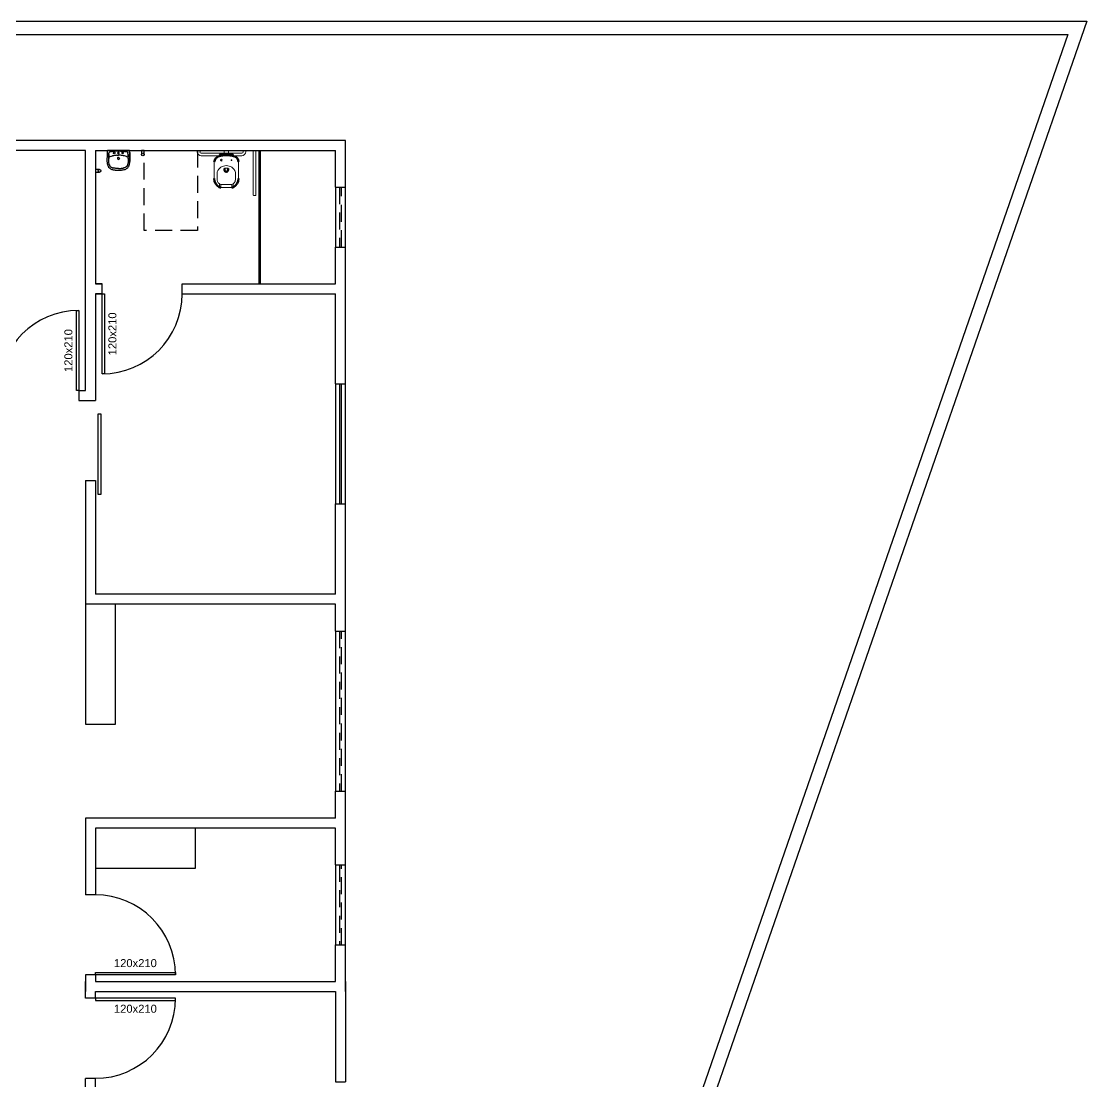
# Model space of a CAD drawing. Header units: centimetres. Extents: x 45464 to 685908, y 11779 to 14769.
# Drawn here: x 684311 to 685908, y 13179 to 14769 of the extents above; entities that cross this region are included whole.
import ezdxf
from ezdxf.enums import TextEntityAlignment as Align

# ---------------------------------------------------------------- set-up
doc = ezdxf.new("R2010")
doc.units = ezdxf.units.CM
doc.header["$LTSCALE"] = 4
doc.linetypes.add('DASHED2', pattern=[9.525, 6.35, -3.175])
for name, color, linetype in [('0.1', 1, 'Continuous'), ('0.2', 2, 'Continuous'), ('0.4', 4, 'Continuous'), ('0.6', 6, 'Continuous'), ('02-CONT', 2, 'Continuous'), ('08', 8, 'Continuous'), ('PDF1_PH - Metal', 253, 'Continuous'), ('PROJEÇÕES', 1, 'DASHED2')]:
    doc.layers.add(name, color=color, linetype=linetype)
doc.styles.add('2mm 1-50', font='arial.ttf', dxfattribs={"height": 0.1})

# ---------------------------------------------------------------- blocks, each defined once
blk = doc.blocks.new('1_00e-flat-28-flat-1')
at = {"color": 1}
blk.add_arc((34.1, -62.7), 120, 90, 180, dxfattribs=at)
at = {"layer": '02-CONT'}
blk.add_lwpolyline([(34.1, -62.7), (30.5, -62.7), (30.5, 57.3), (34.1, 57.3)], close=True, dxfattribs=at)
blk = doc.blocks.new('1_00e-flat-27-flat-1')
at = {"color": 1}
blk.add_arc((-62.7, -34.1), 120, 0, 90, dxfattribs=at)
at = {"layer": '02-CONT'}
blk.add_lwpolyline([(-62.7, -34.1), (-62.7, -30.5), (57.3, -30.5), (57.3, -34.1)], close=True, dxfattribs=at)
blk = doc.blocks.new('1_00e-flat-26-flat-1')
at = {"color": 1}
blk.add_arc((-62.7, 34.1), 120, 270, 0, dxfattribs=at)
at = {"layer": '02-CONT'}
blk.add_lwpolyline([(-62.7, 34.1), (-62.7, 30.5), (57.3, 30.5), (57.3, 34.1)], close=True, dxfattribs=at)
blk = doc.blocks.new('Barra 3-flat-8-flat-1')
at = {"layer": 'PDF1_PH - Metal', "lineweight": 9}
for points in [[(-19064.8, 25386.6), (-19071.5, 25386.6), (-19071.5, 25385.8), (-19064.8, 25385.8)], [(-18995.8, 25386.6), (-19002.6, 25386.6), (-19002.6, 25385.8), (-18995.8, 25385.8)]]:
    blk.add_lwpolyline(points, close=True, dxfattribs=at)
for points in [[(-19070.3, 25384.5), (-19070.3, 25385.8)], [(-19066, 25384.5), (-19066, 25385.8)], [(-19001.3, 25384.5), (-19001.3, 25385.8)], [(-18997.1, 25384.5), (-18997.1, 25385.8)], [(-19003.4, 25382.4), (-19064.4, 25382.4)], [(-19003.4, 25378.6), (-19064.4, 25378.6)]]:
    blk.add_lwpolyline(points, dxfattribs=at)
for centre, radius, start, end in [((-19064.1, 25384.7), 6.14, 182.0523, 269.9639), ((-19063.8, 25384.6), 2.26, 181.8185, 255.4984), ((-19004, 25385.6), 6.99, 272.8701, 351.3064), ((-19003.6, 25384.7), 2.27, 273.7764, 356.2265)]:
    blk.add_arc(centre, radius, start, end, dxfattribs=at)
blk = doc.blocks.new('bacia sanit-flat-6-flat-1')
at = {"layer": 'PDF1_PH - Metal', "lineweight": 9}
for points in [[(24425.3, -16643.3), (24425.6, -16643.3), (24439.1, -16643.3), (24439.9, -16643.3)], [(24426.8, -16644.5), (24426.8, -16644.5), (24426.8, -16645), (24426.8, -16645.4), (24426.8, -16645.8), (24432.3, -16645.8), (24437.8, -16645.8), (24437.8, -16645.4), (24437.8, -16645), (24437.8, -16644.5)], [(24437.4, -16644.1), (24437, -16644.1), (24436.6, -16644.1), (24428.1, -16644.1), (24427.7, -16644.1), (24427.2, -16644.1)], [(24428.9, -16643.3), (24428.9, -16638.2)], [(24435.7, -16643.3), (24435.7, -16638.2)], [(24414.1, -16680.1), (24414.1, -16655.1)], [(24450.5, -16655.1), (24450.5, -16680.1)], [(24418.8, -16682.6), (24418.8, -16682.2), (24418.8, -16681.8), (24418.8, -16681.3), (24418.8, -16680.5), (24418.8, -16672), (24418.8, -16671.6), (24418.8, -16671.2), (24418.8, -16670.8), (24418.8, -16670.3)], [(24429.8, -16665.7), (24429.8, -16665.3), (24429.8, -16664.8), (24430.2, -16664.8), (24430.6, -16664.8), (24431.1, -16664.8), (24431.5, -16664.8), (24431.9, -16664.8), (24432.3, -16664.8), (24432.7, -16664.8), (24433.2, -16664.8), (24433.6, -16664.8), (24434, -16664.8), (24434.4, -16664.8), (24434.9, -16664.8), (24434.9, -16665.3), (24434.9, -16665.3)], [(24445.9, -16670.3), (24445.9, -16670.8), (24445.9, -16671.2), (24445.9, -16671.6), (24445.9, -16672), (24445.9, -16680.5), (24445.9, -16680.9), (24445.9, -16681.3), (24445.9, -16681.8), (24445.9, -16682.2), (24445.9, -16682.6)], [(24422.2, -16693.7), (24422.2, -16688.6)], [(24424.3, -16689.4), (24424.3, -16693.6), (24424.3, -16694)], [(24429.4, -16689.4), (24428.9, -16689.4), (24428.5, -16689.4), (24428.1, -16689.4), (24427.7, -16689.4), (24427.2, -16689.4), (24426.8, -16689.4), (24426.4, -16689.4), (24426, -16689.4), (24425.6, -16689.4), (24425.1, -16689.4), (24424.7, -16689.4), (24424.3, -16689.4)], [(24424.3, -16689.4), (24424.3, -16693.6), (24424.3, -16694)], [(24435.7, -16689.4), (24435.3, -16689.4), (24434.9, -16689.4), (24434.4, -16689.4), (24434, -16689.4), (24433.6, -16689.4), (24433.2, -16689.4), (24432.7, -16689.4), (24432.3, -16689.4), (24431.9, -16689.4), (24431.5, -16689.4), (24431.1, -16689.4), (24430.6, -16689.4), (24430.2, -16689.4), (24429.4, -16689.4)], [(24440.4, -16689.4), (24439.9, -16689.4), (24439.5, -16689.4), (24439.1, -16689.4), (24438.7, -16689.4), (24438.2, -16689.4), (24437.8, -16689.4), (24437.4, -16689.4), (24437, -16689.4), (24436.6, -16689.4), (24436.1, -16689.4), (24435.7, -16689.4)], [(24440.4, -16689.4), (24440.4, -16693.6), (24440.4, -16694)], [(24442.5, -16693.7), (24442.5, -16688.6)], [(24440.4, -16694), (24439.9, -16694), (24439.5, -16694), (24439.1, -16694), (24438.7, -16694), (24438.2, -16694), (24437.8, -16694), (24437.4, -16694), (24437, -16694), (24436.6, -16694), (24436.1, -16694), (24435.7, -16694), (24435.3, -16694), (24434.9, -16694), (24434.4, -16694), (24434, -16694), (24433.6, -16694), (24433.2, -16694), (24432.7, -16694), (24432.3, -16694), (24431.9, -16694), (24431.5, -16694), (24431.1, -16694), (24430.6, -16694), (24430.2, -16694), (24429.8, -16694), (24429.4, -16694), (24428.9, -16694), (24428.5, -16694), (24428.1, -16694), (24427.7, -16694), (24427.2, -16694), (24426.8, -16694), (24426.4, -16694), (24426, -16694), (24425.6, -16694), (24425.1, -16694), (24424.7, -16694), (24424.3, -16694)]]:
    blk.add_lwpolyline(points, dxfattribs=at)
at = {"layer": 'PDF1_PH - Metal', "lineweight": 211}
blk.add_lwpolyline([(24432.3, -16670.3), (24432.3, -16670.3), (24432.3, -16670.3)], dxfattribs=at)
for points in [[(24424.3, -16694, -0.086524), (24421.5, -16693.5, -0.264906), (24414.1, -16680.1)], [(24440.4, -16694, 0.086524), (24443.1, -16693.5, 0.264906), (24450.5, -16680.1)]]:
    blk.add_lwpolyline(points, format="xyb", dxfattribs=at)
blk.add_circle((24424.9, -16652.8), 0.635, dxfattribs=at)
at = {"layer": 'PDF1_PH - Metal', "lineweight": 9}
blk.add_circle((24440.2, -16652.8), 0.635, dxfattribs=at)
at = {"layer": 'PDF1_PH - Metal', "lineweight": 211}
for centre, radius, start, end in [((24425.4, -16646.3), 3.02, 87.2926, 184.2593), ((24439.1, -16646.3), 3.16, 358.1661, 74.6032), ((24424.4, -16656.6), 10.3, 114.627, 171.8049), ((24429, -16673.4), 27.6, 94.427, 108.8013), ((24436.5, -16672), 26.2, 71.0139, 87.0973), ((24441.7, -16655.4), 8.83, 0.3217, 67.8056), ((23393.8, -16666.6), 1036, 359.9217, 0.0783), ((24432.3, -16667.8), 2.55, 185.8679, 354.1321), ((25678.1, -16666.6), 1243.2, 179.9347, 180.0653)]:
    blk.add_arc(centre, radius, start, end, dxfattribs=at)
at = {"layer": 'PDF1_PH - Metal', "lineweight": 9}
for centre, radius, start, end in [((24427.2, -16644.5), 0.423, 90, 180), ((24437.4, -16644.5), 0.423, 360, 90), ((24432.3, -16675.5), 14.5, 20.9822, 159.0178), ((24425.6, -16682.7), 6.82, 179.3561, 258.828), ((24439, -16682.7), 6.82, 281.172, 0.6439)]:
    blk.add_arc(centre, radius, start, end, dxfattribs=at)
blk = doc.blocks.new('L.51_P-flat-6-flat-1')
at = {"layer": '08'}
for p, q in [((-16, 0), (-15.9, 0)), ((15.9, 0), (-15.9, 0)), ((16, 0), (15.9, 0)), ((-16.8, -2.3), (-16.8, -2.3)), ((-16.6, -0.6), (-16.6, -0.6)), ((-16.6, -0.6), (-16.6, -0.7)), ((-14.6, -11), (-14.6, -10.2)), ((-14.6, -11.9), (-14.6, -12.2)), ((-14.4, -6.1), (-14.3, -4.1)), ((-14.4, -6.1), (-14.3, -4.1)), ((-14.4, -6.1), (-14.4, -6.1)), ((-12.1, -8.9), (-9, -8.2)), ((-10.3, -1.8), (-10.3, -1.8)), ((0, -0.8), (0, -0.8)), ((12.1, -8.9), (9, -8.2)), ((10.3, -1.8), (10.3, -1.8)), ((14.4, -6.1), (14.3, -4.1)), ((14.4, -6.1), (14.3, -4.1)), ((14.4, -6.1), (14.4, -6.1)), ((14.6, -11), (14.6, -10.2)), ((14.6, -11.9), (14.6, -12.2)), ((16.6, -0.6), (16.6, -0.6)), ((16.6, -0.7), (16.6, -0.6)), ((16.8, -2.3), (16.8, -2.3)), ((-17.2, -16.6), (-17.2, -16.6)), ((-13.8, -21.1), (-13.8, -21.1)), ((13.8, -21.1), (13.8, -21.1)), ((17.2, -16.6), (17.2, -16.6))]:
    blk.add_line(p, q, dxfattribs=at)
for points in [[(-16, 0), (-16, 0, 0.380329), (-16.6, -0.6)], [(16.6, -0.6), (16.6, -0.6, 0.380301), (16, 0)], [(-16.8, -2.3, 0.006011), (-16.9, -4.1, 0.005348), (-17.1, -6.8, 0.004521), (-17.2, -12.1, 0.006524), (-17.3, -14.4, 0.013546), (-17.2, -16.6)], [(-16.8, -2.3, 0.00678), (-16.9, -3.9, 0.004564), (-17, -5.7, 0.002524), (-17.1, -7.5, 0.004352), (-17.2, -12.1, 0.006501), (-17.3, -14.4, 0.013543), (-17.2, -16.6)], [(-16.6, -0.7), (-16.6, -0.7, 0.007418), (-16.8, -2.3)], [(-14.6, -11, 0.005207), (-14.6, -9.8, -0.005375), (-14.6, -9.2, -0.00664), (-14.6, -8.6, -0.004375), (-14.6, -7.9, -0.001156), (-14.5, -6.7, 0.003092), (-14.4, -6.1)], [(-14.4, -6.1, -0.002091), (-14.5, -6.5, -0.001464), (-14.5, -7.6, 0.004115), (-14.6, -8.4, 0.007251), (-14.6, -9.2)], [(-14.6, -9.2, 0.00474), (-14.6, -9.5, 0.002257), (-14.6, -9.8, -0.000797), (-14.6, -10.2)], [(-14.6, -11.6), (-14.6, -11.6, -0.000884), (-14.6, -11)], [(-14.6, -11.6, 0.048484), (-14.6, -11.6, 0.048279), (-14.6, -11.6, 0.084885), (-14.6, -11.6, 0.141909), (-14.5, -11.6, 0.057696), (-14.5, -11.6, 0.043541), (-14.5, -11.6, 0.040045), (-14.5, -11.6, 0.034229), (-14.5, -11.6, 0.023292), (-14.5, -11.6, 0.016532), (-14.5, -11.6, 0.014864), (-14.5, -11.5, 0.018599), (-14.5, -11.5, 0.010502), (-14.5, -11.5)], [(-14.6, -11.7), (-14.6, -11.7, 0.021484), (-14.6, -11.6)], [(-14.6, -11.6, 0.041118), (-14.6, -11.6, 0.033041), (-14.6, -11.6, 0.026349), (-14.6, -11.6, 0.020575), (-14.6, -11.6, 0.016329), (-14.6, -11.6, 0.013256), (-14.6, -11.6, 0.016526), (-14.6, -11.6, 0.01256), (-14.6, -11.6, 0.007787), (-14.6, -11.7)], [(-14.6, -11.6, 0.032299), (-14.6, -11.6, 0.039418), (-14.6, -11.6, 0.046129), (-14.6, -11.6, 0.058765), (-14.6, -11.6, 0.15242), (-14.6, -11.6, 0.058959), (-14.6, -11.6, 0.046419), (-14.6, -11.6, -0.005047), (-14.6, -11.6, -0.034816), (-14.6, -11.6, -0.004251), (-14.6, -11.6, 0.041022), (-14.6, -11.6)], [(-14.4, -18.6, -0.025995), (-14.6, -16.2, -0.0078), (-14.6, -15.4, -0.006638), (-14.6, -12.2)], [(-12.1, -8.9), (-12.1, -8.9, 0.307483), (-14.5, -11.5)], [(-14.3, -4.1), (-14.3, -4.1, -0.334834), (-12.9, -2.3)], [(-12.9, -2.3), (-12.9, -2.3, 0.332962), (-14.3, -4.1)], [(-14.3, -4.1), (-14.3, -4.1, -0.000631), (-14.3, -4.1)], [(-12.9, -2.3), (-12.9, -2.3, -0.047394), (-2.2, -0.8)], [(0, -0.8), (0, -0.8, 0.05776), (-12.9, -2.3)], [(-12.9, -2.3), (-12.9, -2.3, 0.000374), (-12.9, -2.3)], [(-2.9, -7.3, -0.012649), (-0.9, -7.2, -0.007226), (0, -7.2)], [(-2.2, -0.8), (-2.2, -0.8, -0.010006), (0, -0.8)], [(-0.8, -10.7), (-0.8, -10.7, 0.2534), (-1.4, -11.9)], [(-1.4, -12.1), (-1.4, -12.1, 0.381509), (0, -13.4)], [(0, -10.5), (0, -10.5, 0.124906), (-0.7, -10.7)], [(2.2, -0.8), (2.2, -0.8, 0.010006), (0, -0.8)], [(0, -0.8), (0, -0.8, -0.05776), (12.9, -2.3)], [(2.9, -7.3, 0.012649), (0.9, -7.2, 0.007226), (0, -7.2)], [(0, -10.5), (0, -10.5, -0.124906), (0.7, -10.7)], [(1.4, -12.1), (1.4, -12.1, -0.381509), (0, -13.4)], [(0.8, -10.7), (0.8, -10.7, -0.2534), (1.4, -11.9)], [(12.9, -2.3), (12.9, -2.3, 0.047394), (2.2, -0.8)], [(12.1, -8.9), (12.1, -8.9, -0.307483), (14.5, -11.5)], [(14.3, -4.1), (14.3, -4.1, 0.334834), (12.9, -2.3)], [(12.9, -2.3), (12.9, -2.3, -0.000374), (12.9, -2.3)], [(12.9, -2.3), (12.9, -2.3, -0.332966), (14.3, -4.1)], [(14.3, -4.1), (14.3, -4.1, 0.000631), (14.3, -4.1)], [(14.6, -11, -0.005207), (14.6, -9.8, 0.005375), (14.6, -9.2, 0.00664), (14.6, -8.6, 0.004375), (14.6, -7.9, 0.001156), (14.5, -6.7, -0.003092), (14.4, -6.1)], [(14.4, -6.1, 0.002091), (14.5, -6.5, 0.001464), (14.5, -7.6, -0.004115), (14.6, -8.4, -0.007251), (14.6, -9.2)], [(14.6, -12.2, -0.002269), (14.7, -13.8, -0.004998), (14.6, -15, -0.007991), (14.6, -16.2, -0.025422), (14.4, -18.6)], [(14.6, -11.6, -0.048484), (14.6, -11.6, -0.048279), (14.6, -11.6, -0.084885), (14.6, -11.6, -0.141909), (14.5, -11.6, -0.057696), (14.5, -11.6, -0.043541), (14.5, -11.6, -0.040045), (14.5, -11.6, -0.034229), (14.5, -11.6, -0.023292), (14.5, -11.6, -0.016532), (14.5, -11.6, -0.014864), (14.5, -11.5, -0.018599), (14.5, -11.5, -0.010502), (14.5, -11.5)], [(14.5, -11.5, -0.009681), (14.5, -11.5, -0.009978), (14.5, -11.5, -0.026851), (14.5, -11.5, -0.027298), (14.5, -11.5, -0.027498), (14.5, -11.5, -0.032168), (14.5, -11.5, -0.049163), (14.5, -11.5, -0.186923), (14.5, -11.5, -0.107041), (14.5, -11.5, -0.038487), (14.5, -11.5, -0.012498), (14.5, -11.5, 0.025241), (14.5, -11.5, 0.046033), (14.5, -11.5)], [(14.5, -11.5, -0.031436), (14.6, -11.5, -0.037384), (14.6, -11.5, -0.040471), (14.6, -11.5, -0.050709), (14.6, -11.5, -0.178998), (14.6, -11.5, -0.053532), (14.6, -11.5, -0.043329), (14.6, -11.5, -0.036196), (14.6, -11.5, -0.039168), (14.6, -11.5, 0.07472), (14.6, -11.5, -0.042333), (14.6, -11.5)], [(14.6, -9.2, -0.00474), (14.6, -9.5, -0.002257), (14.6, -9.8, 0.000797), (14.6, -10.2)], [(14.6, -11.6), (14.6, -11.6, 0.000884), (14.6, -11)], [(14.6, -11.5, -0.034945), (14.6, -11.5, -0.02698), (14.6, -11.5, -0.021593), (14.6, -11.5, -0.016954), (14.6, -11.5, -0.017111), (14.6, -11.5, -0.016189), (14.6, -11.5, -0.01233), (14.6, -11.6, -0.012048), (14.6, -11.6)], [(14.6, -11.7), (14.6, -11.7, -0.021484), (14.6, -11.6)], [(14.6, -11.6, -0.032299), (14.6, -11.6, -0.039418), (14.6, -11.6, -0.046129), (14.6, -11.6, -0.058765), (14.6, -11.6, -0.15242), (14.6, -11.6, -0.058959), (14.6, -11.6, -0.046419), (14.6, -11.6, 0.005047), (14.6, -11.6, 0.034816), (14.6, -11.6, 0.004251), (14.6, -11.6, -0.041022), (14.6, -11.6)], [(14.6, -11.6, -0.041118), (14.6, -11.6, -0.033041), (14.6, -11.6, -0.026349), (14.6, -11.6, -0.020575), (14.6, -11.6, -0.016329), (14.6, -11.6, -0.013256), (14.6, -11.6, -0.016526), (14.6, -11.6, -0.01256), (14.6, -11.6, -0.007787), (14.6, -11.7)], [(16.8, -2.3), (16.8, -2.3, 0.007612), (16.6, -0.7)], [(16.8, -2.3, -0.006011), (16.9, -4.1, -0.005348), (17.1, -6.8, -0.004521), (17.2, -12.1, -0.006524), (17.3, -14.4, -0.013546), (17.2, -16.6)], [(17.2, -16.6, 0.014577), (17.3, -14.4, 0.005049), (17.3, -13, 0.003057), (17.2, -11.2, 0.003579), (17.1, -6.6, 0.005839), (16.9, -3.9, 0.006773), (16.8, -2.3)], [(-17.2, -16.6, 0.021184), (-17, -18.8, 0.011263), (-16.8, -19.8)], [(-16.8, -19.8, 0.041222), (-16.1, -22.4, 0.064156), (-14.8, -24.9, 0.11159), (-11.9, -27.5, 0.047064), (-9.9, -28.4, 0.01722), (-8.9, -28.7, 0.01972), (-7.2, -29.1, 0.013523), (-5.6, -29.3, 0.009069), (-4, -29.5)], [(-13.8, -21.1, -0.022641), (-14.1, -19.9, -0.018458), (-14.4, -18.6)], [(-13.8, -21.1, 0.030827), (-13.4, -22.2, 0.09604), (-11.8, -24.4, 0.063195), (-10.4, -25.3, 0.034611), (-9.3, -25.9, 0.022848), (-8.3, -26.2)], [(-4.1, -26.9, -0.00807), (-5.4, -26.7, -0.011919), (-6.7, -26.5, -0.013199), (-7.8, -26.3, -0.008071), (-8.3, -26.2)], [(-3.2, -27), (-3.2, -27, -0.005718), (-4.1, -26.9)], [(-4, -29.5), (-4, -29.5, 0.024376), (0, -29.7)], [(0, -27.1), (0, -27.1, -0.019657), (-3.2, -27)], [(0, -27.1), (0, -27.1, 0.019657), (3.2, -27)], [(0, -29.7), (0, -29.7, 0.024234), (4, -29.5)], [(3.2, -27), (3.2, -27, 0.005718), (4.1, -26.9)], [(4, -29.5, 0.007611), (5.6, -29.3, 0.01342), (7.2, -29.1, 0.036993), (9.9, -28.4, 0.053243), (12.2, -27.3, 0.127567), (15.2, -24.2, 0.05263), (16.3, -21.9, 0.024865), (16.7, -20.3, 0.007061), (16.8, -19.8)], [(4.1, -26.9, 0.00807), (5.4, -26.7, 0.011919), (6.7, -26.5, 0.013199), (7.8, -26.3, 0.008071), (8.3, -26.2)], [(13.8, -21.1, -0.030827), (13.4, -22.2, -0.09604), (11.8, -24.4, -0.063195), (10.4, -25.3, -0.034611), (9.3, -25.9, -0.022848), (8.3, -26.2)], [(14.4, -18.6, -0.020568), (14.1, -20, -0.019806), (13.8, -21.1)], [(16.8, -19.8, 0.02367), (17.1, -17.6, 0.009145), (17.2, -16.6)]]:
    blk.add_lwpolyline(points, format="xyb", dxfattribs=at)
at = {"layer": '08', "ltscale": 27.502596}
for centre in [(-6.4, -3.8), (6.4, -3.8)]:
    blk.add_circle(centre, 1.22, dxfattribs=at)
at = {"layer": '08'}
for centre, radius, start, end in [((0.7, -51.2), 44, 94.616, 102.655), ((0, -3.9), 1.22, 90, 270), ((0, -3.9), 1.22, 270, 90), ((-0.7, -51.2), 44, 77.345, 85.384)]:
    blk.add_arc(centre, radius, start, end, dxfattribs=at)
for centre, major_axis, ratio, start_param, end_param in [((-11.4, -12), (3.15, -0.71), 0.999971, -3.008068, -2.93072), ((0, -12), (1.46, -0.13), 0.992499, -3.068984, -2.941317), ((0, -11.9), (1.44, -0.03), 0.991671, 2.111955, 2.157977), ((0, -11.9), (1.44, -0.06), 0.992169, 2.113744, 2.130367), ((0, -11.9), (-1.44, -0.03), 0.991671, -2.157977, -2.111955), ((0, -11.9), (-1.44, -0.06), 0.992169, -2.130367, -2.113744), ((0, -12), (-1.46, -0.13), 0.992499, 2.941317, 3.068984), ((15.2, -11.5), (0.538, -0.347), 0.98852, -2.558386, -2.421709), ((15.2, -11.5), (-0.48, -0.424), 0.993745, -0.721267, -0.591454), ((11.4, -12), (-3.15, -0.71), 0.999971, 2.93072, 3.008068)]:
    blk.add_ellipse(centre, major_axis=major_axis, ratio=ratio, start_param=start_param, end_param=end_param, dxfattribs=at)
blk = doc.blocks.new('1_00e-flat-6-flat-1')
at = {"color": 1}
blk.add_arc((-34.1, 62.7), 120, 270, 0, dxfattribs=at)
at = {"layer": '02-CONT'}
blk.add_lwpolyline([(-34.1, 62.7), (-30.5, 62.7), (-30.5, -57.3), (-34.1, -57.3)], close=True, dxfattribs=at)

msp = doc.modelspace()

# ---------------------------------------------------------------- linework, layer by layer
at = {"layer": '0.1'}
for p, q in [((684667.2, 14575.4), (684667.2, 14375.4)), ((684669.2, 14575.4), (684669.2, 14375.4))]:
    msp.add_line(p, q, dxfattribs=at)
at = {"layer": '0.1', "linetype": 'DASHED2'}
for p, q in [((684788.2, 14520.4), (684788.2, 14430.4)), ((684791.2, 14430.4), (684791.2, 14520.4)), ((684788.2, 13854.9), (684788.2, 13614.9)), ((684791.2, 13614.9), (684791.2, 13854.9)), ((684788.2, 13504.4), (684788.2, 13384.4)), ((684791.2, 13384.4), (684791.2, 13504.4))]:
    msp.add_line(p, q, dxfattribs=at)
at = {"layer": '0.2'}
for p, q in [((684782.2, 14225.4), (684782.2, 14045.4)), ((684788.2, 14225.4), (684788.2, 14045.4)), ((684791.2, 14045.4), (684791.2, 14225.4)), ((684797.2, 14045.4), (684797.2, 14225.4)), ((684407.2, 13895.4), (684407.2, 13715.4)), ((684452.2, 13715.4), (684452.2, 13895.4)), ((684407.2, 13715.4), (684452.2, 13715.4))]:
    msp.add_line(p, q, dxfattribs=at)
for points in [[(684425.9, 14060), (684430.9, 14060), (684430.9, 14180), (684425.9, 14180)], [(684572.2, 13499.4), (684572.2, 13559.4), (684422.2, 13559.4), (684422.2, 13499.4)]]:
    msp.add_lwpolyline(points, close=True, dxfattribs=at)
at = {"layer": '0.4'}
for points in [[(672545.7, 11779.4), (672526.1, 11779.4), (672908, 14768.9), (685908.5, 14768.9), (685070.5, 12352.6)], [(672548.9, 11799.4), (672925.6, 14748.9), (685880.4, 14748.9), (685056.3, 12372.6)]]:
    msp.add_lwpolyline(points, dxfattribs=at)
at = {"layer": '0.6'}
for p, q in [((684782.2, 14520.4), (684797.2, 14520.4)), ((684782.2, 14520.4), (684782.2, 14430.4)), ((684797.2, 14430.4), (684797.2, 14520.4)), ((684782.2, 14430.4), (684797.2, 14430.4)), ((684432.2, 14360.4), (684432.2, 14375.4)), ((684552.2, 14360.4), (684552.2, 14375.4)), ((684782.2, 14225.4), (684797.2, 14225.4)), ((684397.2, 14215.4), (684397.2, 14200.4)), ((684407.2, 14200.4), (684422.2, 14200.4)), ((684407.2, 14080.4), (684422.2, 14080.4)), ((684782.2, 14045.4), (684797.2, 14045.4)), ((684422.2, 13895.4), (684407.2, 13895.4)), ((684782.2, 13854.9), (684797.2, 13854.9)), ((684782.2, 13854.9), (684782.2, 13614.9)), ((684797.2, 13614.9), (684797.2, 13854.9)), ((684782.2, 13614.9), (684797.2, 13614.9)), ((684422.2, 13574.4), (684407.2, 13574.4)), ((684782.2, 13504.4), (684797.2, 13504.4)), ((684782.2, 13504.4), (684782.2, 13384.4)), ((684797.2, 13384.4), (684797.2, 13504.4)), ((684422.2, 13459.4), (684407.2, 13459.4)), ((684782.2, 13384.4), (684797.2, 13384.4)), ((684422.2, 13339.4), (684407.2, 13339.4)), ((684422.2, 13304.4), (684407.2, 13304.4)), ((684422.2, 13184.4), (684407.2, 13184.4)), ((684782.2, 13179.4), (684797.2, 13179.4))]:
    msp.add_line(p, q, dxfattribs=at)
for points in [[(684797.2, 14520.4), (684797.2, 14590.4), (684272.2, 14590.4)], [(684407.2, 14575.4), (684272.2, 14575.4)], [(684407.2, 14215.4), (684407.2, 14575.4)], [(684422.2, 14575.4), (684782.2, 14575.4)], [(684422.2, 14575.4), (684422.2, 14375.4), (684432.2, 14375.4)], [(684782.2, 14520.4), (684782.2, 14575.4)], [(684552.2, 14375.4), (684782.2, 14375.4), (684782.2, 14430.4)], [(684797.2, 14360.4), (684797.2, 14430.4)], [(684432.2, 14375.4), (684422.2, 14375.4)], [(684797.2, 14225.4), (684797.2, 14375.4)], [(684422.2, 14360.4), (684432.2, 14360.4)], [(684422.2, 14360.4), (684422.2, 14200.4)], [(684432.2, 14360.4), (684422.2, 14360.4), (684422.2, 14360.4)], [(684552.2, 14360.4), (684782.2, 14360.4)], [(684782.2, 14225.4), (684782.2, 14360.4)], [(684397.2, 14215.4), (684407.2, 14215.4)], [(684397.2, 14200.4), (684407.2, 14200.4)], [(684407.2, 14080.4), (684407.2, 13910.4)], [(684422.2, 14080.4), (684422.2, 13910.4)], [(684782.2, 13910.4), (684782.2, 14045.4)], [(684797.2, 13895.4), (684797.2, 14045.4)], [(684407.2, 13910.4), (684407.2, 13895.4)], [(684782.2, 13910.4), (684422.2, 13910.4)], [(684797.2, 13854.9), (684797.2, 13910.4)], [(684782.2, 13854.9), (684782.2, 13895.4), (684422.2, 13895.4), (684422.2, 13895.4)], [(684782.2, 13574.4), (684782.2, 13614.9)], [(684797.2, 13559.4), (684797.2, 13614.9)], [(684407.2, 13574.4), (684407.2, 13459.4)], [(684407.2, 13574.4), (684407.2, 13559.4)], [(684782.2, 13574.4), (684422.2, 13574.4)], [(684797.2, 13504.4), (684797.2, 13574.4)], [(684782.2, 13504.4), (684782.2, 13559.4), (684422.2, 13559.4), (684422.2, 13459.4)], [(684782.2, 13329.4), (684782.2, 13384.4)], [(684797.2, 13314.4), (684797.2, 13384.4)], [(684407.2, 13339.4), (684407.2, 13314.4)], [(684422.2, 13339.4), (684422.2, 13329.4)], [(684407.2, 13304.4), (684407.2, 13329.4)], [(684422.2, 13329.4), (684782.2, 13329.4)], [(684797.2, 13329.4), (684797.2, 13179.4)], [(684422.2, 13304.4), (684422.2, 13314.4), (684782.2, 13314.4), (684782.2, 13179.4)], [(684407.2, 12874.4), (684407.2, 13184.4)], [(684422.2, 12874.4), (684422.2, 13184.4)]]:
    msp.add_lwpolyline(points, dxfattribs=at)
at = {"layer": 'PDF1_PH - Metal'}
for points in [[(684495.1, 14569.4), (684495.1, 14575.4), (684491.1, 14575.4), (684491.1, 14569.4)], [(684428.2, 14546.9), (684422.2, 14546.9), (684422.2, 14542.9), (684428.2, 14542.9)]]:
    msp.add_lwpolyline(points, dxfattribs=at)
at = {"layer": 'PDF1_PH - Metal', "lineweight": 9}
for points in [[(684658.9, 14508.5), (684658.9, 14575.4)], [(684662.7, 14508.5), (684662.7, 14575.4)]]:
    msp.add_lwpolyline(points, dxfattribs=at)
msp.add_lwpolyline([(684662.7, 14508.5, -0.176777), (684662.5, 14508.1, -0.043904), (684662.4, 14508, -0.042425), (684662.3, 14507.9, -0.033143), (684662.1, 14507.8, -0.033667), (684661.8, 14507.7, -0.038328), (684661.3, 14507.6, -0.068668), (684660.1, 14507.6, -0.032308), (684659.7, 14507.7, -0.033667), (684659.4, 14507.8, -0.032003), (684659.3, 14507.9, -0.096572), (684659, 14508.2, -0.164767), (684658.9, 14508.5)], format="xyb", dxfattribs=at)
at = {"layer": 'PDF1_PH - Metal'}
for centre in [(684493.1, 14569.4), (684428.2, 14544.9)]:
    msp.add_circle(centre, 2, dxfattribs=at)
at = {"layer": 'PROJEÇÕES', "color": 250}
msp.add_lwpolyline([(684575.1, 14575.4), (684575.1, 14455.4), (684495.1, 14455.4), (684495.1, 14575.4)], close=True, dxfattribs=at)

# ---------------------------------------------------------------- block references
at = {"layer": '0.6'}
for name, p in [('L.51_P-flat-6-flat-1', (684456.7, 14575.4)), ('Barra 3-flat-8-flat-1', (703645, -10811.2)), ('bacia sanit-flat-6-flat-1', (660186.1, 31213.6)), ('1_00e-flat-6-flat-1', (684466.3, 14297.7)), ('1_00e-flat-28-flat-1', (684363.1, 14278.1)), ('1_00e-flat-27-flat-1', (684484.9, 13373.5)), ('1_00e-flat-26-flat-1', (684484.9, 13270.4))]:
    msp.add_blockref(name, p, dxfattribs=at)

# ---------------------------------------------------------------- texts
at = {"layer": '02-CONT', "style": '2mm 1-50'}
for p in [(684447.6, 14300.4), (684381.6, 14275.4)]:
    msp.add_text('120x210', height=12, rotation=90, dxfattribs=at).set_placement(p, align=Align.MIDDLE_CENTER)
for p in [(684482.1, 13357.2), (684482.1, 13288.8)]:
    msp.add_text('120x210', height=12, dxfattribs=at).set_placement(p, align=Align.MIDDLE_CENTER)

doc.saveas('drawing.dxf')
